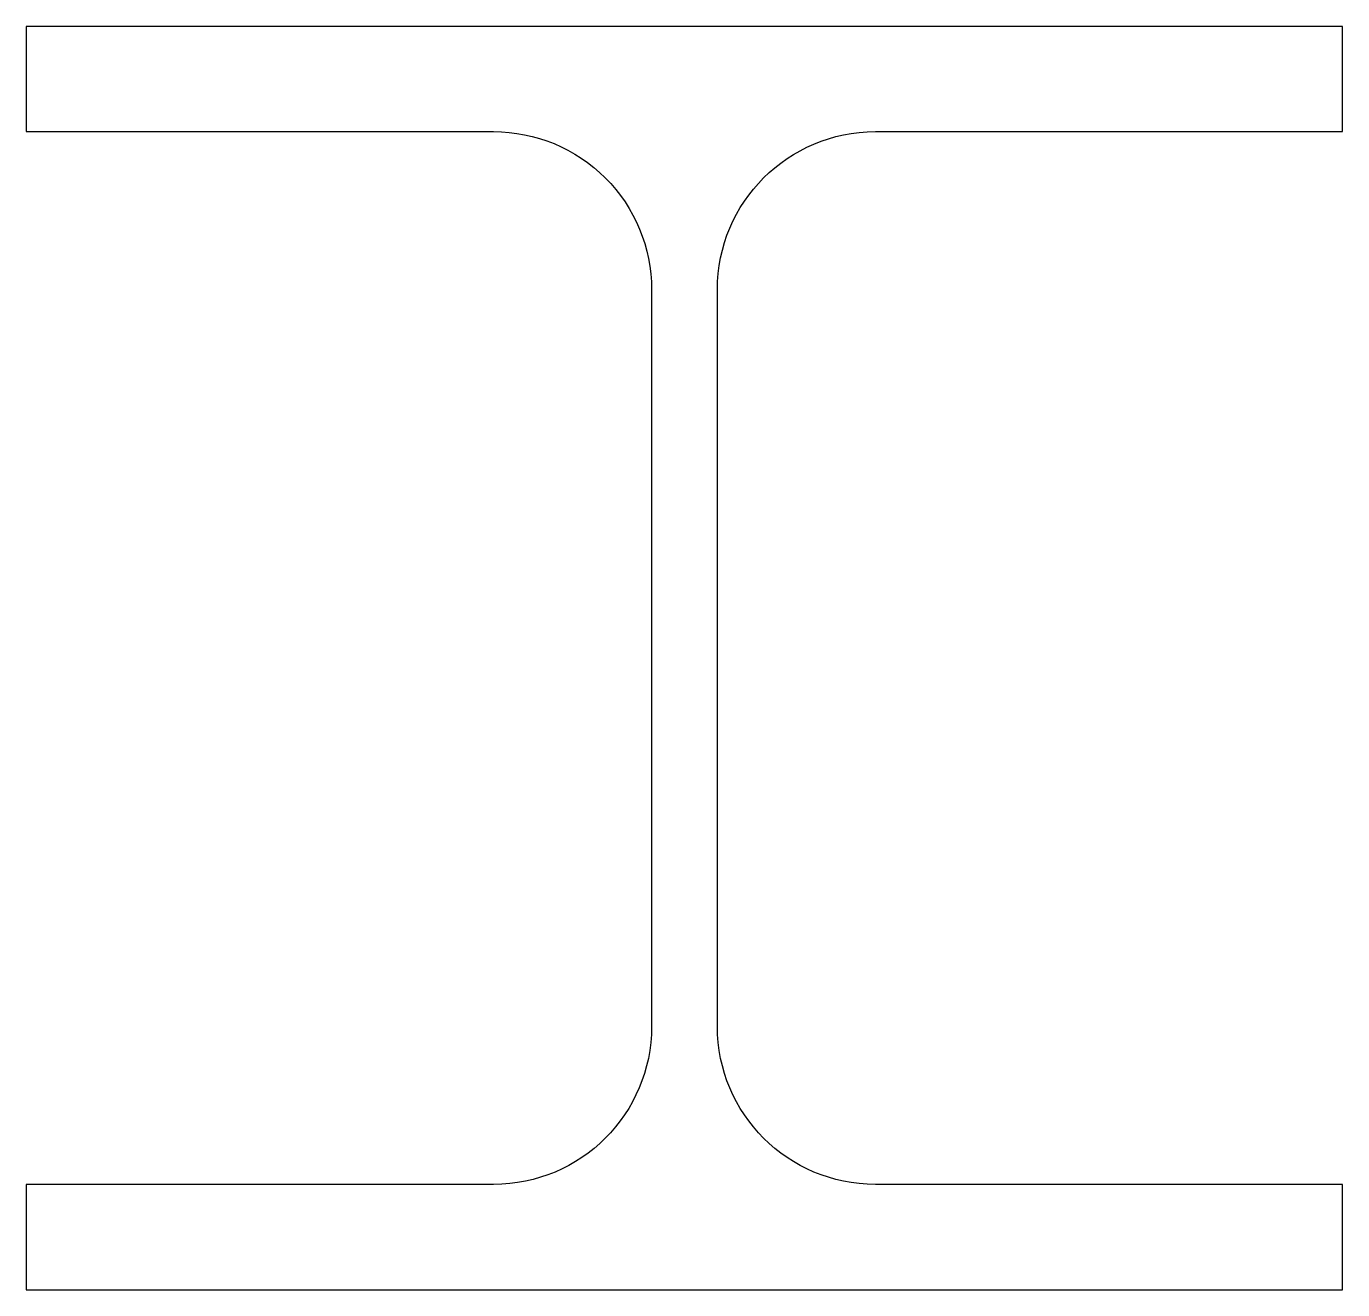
# Model space of a CAD drawing. Extents: x 232 to 332, y 155 to 251.
import ezdxf

# ---------------------------------------------------------------- set-up
doc = ezdxf.new("R2010")
doc.units = 0
doc.header["$MEASUREMENT"] = 0
doc.layers.get('0').update_dxf_attribs({"linetype": 'CONTINUOUS'})

msp = doc.modelspace()

# ---------------------------------------------------------------- linework, layer by layer
msp.add_lwpolyline([(231.97, 155.36), (331.97, 155.36), (331.97, 163.36), (296.47, 163.36, -0.414213), (284.47, 175.36), (284.47, 231.36, -0.414213), (296.47, 243.36), (331.97, 243.36), (331.97, 251.36), (231.97, 251.36), (231.97, 243.36), (267.47, 243.36, -0.414214), (279.47, 231.36), (279.47, 175.36, -0.414213), (267.47, 163.36), (231.97, 163.36)], format="xyb", close=True)

doc.saveas('drawing.dxf')
